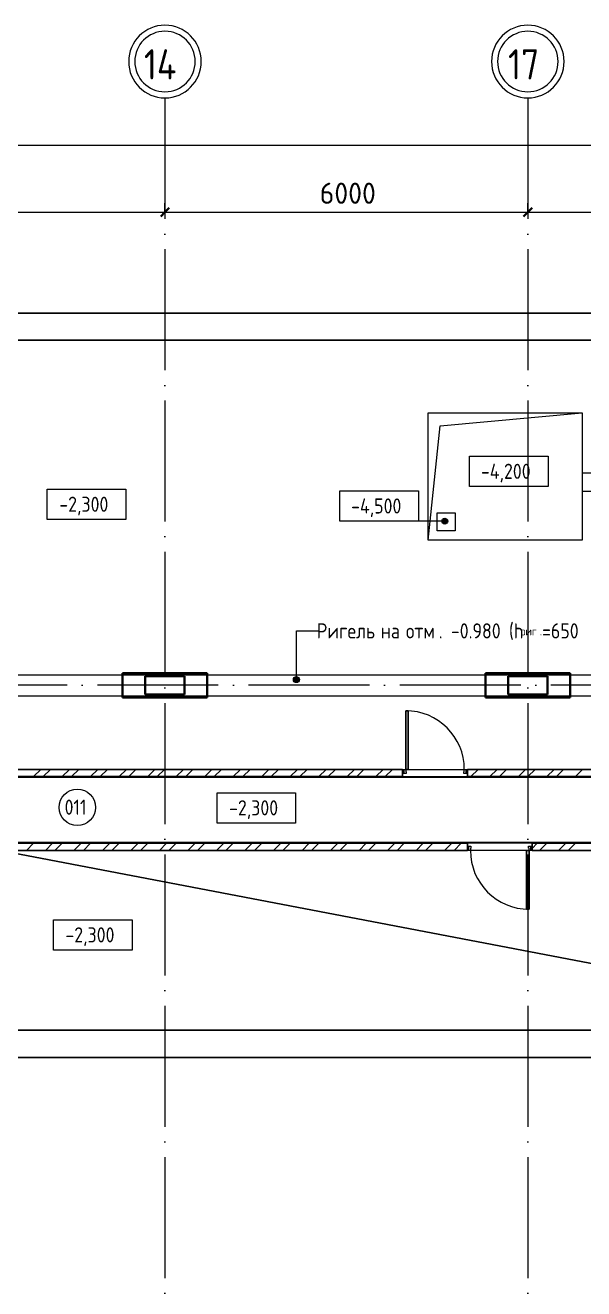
# Model space of a CAD drawing. Header units: millimetres. Extents: x -695119 to 412940, y -249585 to 622758.
# Drawn here: x -111769 to -102534, y -32210 to -11333 of the extents above; entities that cross this region are included whole.
import ezdxf

# ---------------------------------------------------------------- set-up
doc = ezdxf.new("R2010")
doc.units = ezdxf.units.MM
doc.linetypes.add('ADSK_Линия сетки', pattern=[25, 20, -2.5, 0, -2.5])
doc.linetypes.add('ADSK_Сверху', pattern=[450, 300, -150])
for name, color, linetype, lineweight in [('_Схема', 5, 'Continuous', 30), ('Аннотация', 252, 'Continuous', 18), ('Двери', 8, 'Continuous', 9), ('Линии', 7, 'Continuous', 9), ('Марки помещений', 8, 'Continuous', 20), ('Несущие колонны', 252, 'Continuous', 18), ('Оси', 252, 'Continuous', 9), ('Отметки', 252, 'Continuous', 9), ('Перекрытие', 252, 'Continuous', 18), ('Размеры', 7, 'Continuous', 9), ('Стены наружные', 252, 'Continuous', 18)]:
    doc.layers.add(name, color=color, linetype=linetype, lineweight=lineweight)
doc.styles.add('GOST Common', font='', dxfattribs={"width": 0.9, "height": 500})
doc.styles.add('GOST Common_1', font='', dxfattribs={"height": 250})
doc.styles.add('GOST Common_2', font='', dxfattribs={"width": 0.9, "height": 250})
doc.styles.add('GOST Common_3', font='', dxfattribs={"height": 3.5})
doc.styles.get('GOST Common').set_extended_font_data('GOST type B')
doc.styles.get('GOST Common_1').set_extended_font_data('GOST type B')
doc.styles.get('GOST Common_2').set_extended_font_data('GOST type B')
doc.styles.get('GOST Common_3').set_extended_font_data('GOST type B')

# ---------------------------------------------------------------- blocks, each defined once
blk = doc.blocks.new('подвал')
at = {"layer": 'Аннотация', "lineweight": 9, "true_color": 0x636466}
h = blk.add_hatch(color=251, dxfattribs=at)
edge = h.paths.add_edge_path()
edge.add_arc((-181935, -104470), 50, 0, 360)
at = {"layer": 'Отметки', "true_color": 0x636466}
h = blk.add_hatch(color=251, dxfattribs=at)
edge = h.paths.add_edge_path()
edge.add_arc((-179482, -101852), 50, 0, 360)
at = {"layer": 'Аннотация', "color": 251, "lineweight": 20, "true_color": 0x636466}
for p, q in [((-179071, -101279), (-179071, -100779)), ((-179071, -100779), (-177771, -100779)), ((-177771, -100779), (-177771, -101279)), ((-186055, -101825), (-186055, -101325)), ((-186055, -101325), (-184755, -101325)), ((-184755, -101325), (-184755, -101825)), ((-181219, -101852), (-181219, -101352)), ((-181219, -101352), (-179919, -101352)), ((-179919, -101352), (-179919, -101852)), ((-177771, -101279), (-179071, -101279)), ((-184755, -101825), (-186055, -101825)), ((-179919, -101852), (-181219, -101852)), ((-183248, -106841), (-183248, -106341)), ((-183248, -106341), (-181948, -106341)), ((-181948, -106341), (-181948, -106841)), ((-181948, -106841), (-183248, -106841)), ((-185954, -108940), (-185954, -108440)), ((-185954, -108440), (-184654, -108440)), ((-184654, -108440), (-184654, -108940)), ((-184654, -108940), (-185954, -108940))]:
    blk.add_line(p, q, dxfattribs=at)
at = {"layer": 'Аннотация', "color": 251, "lineweight": 9, "true_color": 0x636466}
for p, q in [((-181935, -103665), (-181577, -103665)), ((-181935, -104470), (-181935, -103665))]:
    blk.add_line(p, q, dxfattribs=at)
blk.add_circle((-181935, -104470), 50, dxfattribs=at)
at = {"layer": 'Двери', "color": 251, "lineweight": 30, "true_color": 0x636466}
for p, q in [((-180129, -104984), (-180089, -104984)), ((-180129, -105954), (-180129, -104984)), ((-180089, -104984), (-180089, -105954)), ((-180089, -105954), (-180129, -105954)), ((-178129, -108264), (-178129, -107294)), ((-178129, -107294), (-178089, -107294)), ((-178089, -107294), (-178089, -108264)), ((-178089, -108264), (-178129, -108264))]:
    blk.add_line(p, q, dxfattribs=at)
at = {"layer": 'Двери', "color": 251, "true_color": 0x636466}
for p, q in [((-180179, -105954), (-180159, -105954)), ((-180179, -106024), (-180179, -105954)), ((-180159, -106024), (-180179, -106024)), ((-180159, -105954), (-180129, -105954)), ((-180159, -106024), (-180159, -105954)), ((-180159, -105954), (-180159, -106024)), ((-180119, -106024), (-180159, -106024)), ((-180129, -105954), (-180129, -105994)), ((-180129, -105994), (-180119, -105994)), ((-180119, -105994), (-180119, -106024)), ((-179169, -105994), (-179159, -105994)), ((-179169, -106024), (-179169, -105994)), ((-179129, -106024), (-179169, -106024)), ((-179159, -105954), (-179129, -105954)), ((-179159, -105994), (-179159, -105954)), ((-179129, -105954), (-179129, -106024)), ((-179129, -105954), (-179109, -105954)), ((-179129, -106024), (-179129, -105954)), ((-179109, -106024), (-179129, -106024)), ((-179109, -105954), (-179109, -106024)), ((-179109, -107224), (-179089, -107224)), ((-179109, -107294), (-179109, -107224)), ((-179089, -107294), (-179109, -107294)), ((-179089, -107294), (-179089, -107224)), ((-179089, -107224), (-179049, -107224)), ((-179089, -107224), (-179089, -107294)), ((-179059, -107294), (-179089, -107294)), ((-179059, -107254), (-179059, -107294)), ((-179049, -107254), (-179059, -107254)), ((-179049, -107224), (-179049, -107254)), ((-178099, -107224), (-178059, -107224)), ((-178099, -107254), (-178099, -107224)), ((-178089, -107254), (-178099, -107254)), ((-178089, -107294), (-178089, -107254)), ((-178059, -107294), (-178089, -107294)), ((-178059, -107224), (-178059, -107294)), ((-178059, -107294), (-178059, -107224)), ((-178059, -107224), (-178039, -107224)), ((-178039, -107294), (-178059, -107294)), ((-178039, -107224), (-178039, -107294))]:
    blk.add_line(p, q, dxfattribs=at)
for centre, start, end in [((-180129, -105954), 0, 90), ((-178089, -107294), 180, 270)]:
    blk.add_arc(centre, 970, start, end, dxfattribs=at)
at = {"layer": 'Линии', "color": 251, "linetype": 'ADSK_Сверху', "ltscale": 100, "true_color": 0x636466}
for p, q in [((-167064, -101057), (-177209, -101057)), ((-177209, -101057), (-177209, -101357)), ((-177209, -101357), (-167064, -101357)), ((-189669, -104389), (-169204, -104389)), ((-189669, -104739), (-169204, -104739))]:
    blk.add_line(p, q, dxfattribs=at)
at = {"layer": 'Марки помещений', "color": 251, "true_color": 0x636466}
blk.add_circle((-185558, -106581), 300, dxfattribs=at)
at = {"layer": 'Несущие колонны', "color": 251, "lineweight": 40, "true_color": 0x636466}
for p, q in [((-184809, -104764), (-184809, -104364)), ((-184809, -104364), (-183409, -104364)), ((-183409, -104364), (-183409, -104764)), ((-178809, -104764), (-178809, -104364)), ((-178809, -104364), (-177409, -104364)), ((-177409, -104364), (-177409, -104764)), ((-184434, -104714), (-184434, -104414)), ((-184434, -104414), (-183784, -104414)), ((-183784, -104414), (-183784, -104714)), ((-178434, -104714), (-178434, -104414)), ((-178434, -104414), (-177784, -104414)), ((-177784, -104414), (-177784, -104714)), ((-183409, -104764), (-184809, -104764)), ((-183784, -104714), (-184434, -104714)), ((-177409, -104764), (-178809, -104764)), ((-177784, -104714), (-178434, -104714))]:
    blk.add_line(p, q, dxfattribs=at)
at = {"layer": 'Несущие колонны', "color": 251, "true_color": 0x636466}
for p, q in [((-184809, -104364), (-183409, -104364)), ((-184809, -104764), (-184809, -104364)), ((-183409, -104364), (-183409, -104764)), ((-178809, -104364), (-177409, -104364)), ((-178809, -104764), (-178809, -104364)), ((-177409, -104364), (-177409, -104764)), ((-184434, -104414), (-183784, -104414)), ((-184434, -104714), (-184434, -104414)), ((-183784, -104414), (-183784, -104714)), ((-178434, -104414), (-177784, -104414)), ((-178434, -104714), (-178434, -104414)), ((-177784, -104414), (-177784, -104714)), ((-183409, -104764), (-184809, -104764)), ((-183784, -104714), (-184434, -104714)), ((-177409, -104764), (-178809, -104764)), ((-177784, -104714), (-178434, -104714))]:
    blk.add_line(p, q, dxfattribs=at)
at = {"layer": 'Оси', "color": 251, "linetype": 'ADSK_Линия сетки', "ltscale": 100, "true_color": 0x636466}
for p, q in [((-184109, -94858), (-184109, -153294)), ((-178109, -94858), (-178109, -153294)), ((-163226, -98864), (-233370, -98864)), ((-163226, -104564), (-233370, -104564)), ((-163226, -110264), (-233370, -110264))]:
    blk.add_line(p, q, dxfattribs=at)
at = {"layer": 'Оси', "color": 251, "lineweight": 20, "true_color": 0x636466}
for centre, radius, start, end in [((-184109, -94258), 600, 0, 180), ((-178109, -94258), 600, 0, 180), ((-184109, -94258), 500, 0, 180), ((-178109, -94258), 500, 0, 180), ((-184109, -94258), 600, 180, 0), ((-184109, -94258), 500, 180, 0), ((-178109, -94258), 600, 180, 0), ((-178109, -94258), 500, 180, 0)]:
    blk.add_arc(centre, radius, start, end, dxfattribs=at)
at = {"layer": 'Отметки', "color": 251, "lineweight": 20, "true_color": 0x636466}
blk.add_line((-179482, -101852), (-180569, -101852), dxfattribs=at)
at = {"layer": 'Отметки', "color": 251, "true_color": 0x636466}
blk.add_circle((-179482, -101852), 50, dxfattribs=at)
at = {"layer": 'Перекрытие', "color": 251, "true_color": 0x636466}
for p, q in [((-179759, -100064), (-177209, -100064)), ((-179759, -102164), (-179759, -100064)), ((-179560, -100275), (-177209, -100064)), ((-177209, -100064), (-177209, -102164)), ((-179759, -102164), (-179560, -100275)), ((-179609, -101714), (-179309, -101714)), ((-179609, -102014), (-179609, -101714)), ((-179309, -101714), (-179309, -102014)), ((-179309, -102014), (-179609, -102014)), ((-177209, -102164), (-179759, -102164)), ((-180089, -105954), (-179159, -105954)), ((-178129, -107294), (-179059, -107294))]:
    blk.add_line(p, q, dxfattribs=at)
at = {"layer": 'Размеры', "color": 251, "lineweight": 20, "true_color": 0x636466}
for p, q in [((-220059, -95642), (-166159, -95642)), ((-184109, -96746), (-184109, -96596)), ((-184109, -96746), (-184109, -96596)), ((-178109, -96746), (-178109, -96596)), ((-178109, -96746), (-178109, -96596)), ((-190059, -96746), (-184109, -96746)), ((-184109, -96746), (-184109, -96796)), ((-184109, -96746), (-178109, -96746)), ((-184109, -96746), (-184109, -96796)), ((-178109, -96746), (-178109, -96796)), ((-178109, -96746), (-169009, -96746)), ((-178109, -96746), (-178109, -96796))]:
    blk.add_line(p, q, dxfattribs=at)
at = {"layer": 'Размеры', "color": 251, "lineweight": 40, "true_color": 0x636466}
for p, q in [((-184109, -96746), (-184180, -96817)), ((-184109, -96746), (-184180, -96817)), ((-184109, -96746), (-184038, -96675)), ((-184109, -96746), (-184038, -96675)), ((-178109, -96746), (-178180, -96817)), ((-178109, -96746), (-178180, -96817)), ((-178109, -96746), (-178038, -96675)), ((-178109, -96746), (-178038, -96675))]:
    blk.add_line(p, q, dxfattribs=at)
at = {"layer": 'Стены наружные', "color": 251, "lineweight": 30, "true_color": 0x636466}
for p, q in [((-165859, -98414), (-220359, -98414)), ((-189669, -98864), (-174319, -98864)), ((-180179, -105954), (-189669, -105954)), ((-180179, -106074), (-180179, -106024)), ((-174319, -105954), (-179109, -105954)), ((-179109, -106024), (-179109, -106074)), ((-189669, -106074), (-180179, -106074)), ((-179109, -106074), (-174319, -106074)), ((-179109, -107174), (-189669, -107174)), ((-189669, -107294), (-179109, -107294)), ((-179109, -107224), (-179109, -107174)), ((-175519, -107174), (-178039, -107174)), ((-178039, -107174), (-178039, -107224)), ((-178039, -107294), (-175639, -107294)), ((-173679, -110264), (-189669, -110264)), ((-173679, -110714), (-189609, -110714))]:
    blk.add_line(p, q, dxfattribs=at)
at = {"layer": 'Стены наружные', "color": 251, "linetype": 'Continuous', "lineweight": 9, "true_color": 0x636466}
for p, q in [((-186281, -106074), (-186161, -105954)), ((-186124, -106074), (-186004, -105954)), ((-185809, -106074), (-185689, -105954)), ((-185652, -106074), (-185532, -105954)), ((-185338, -106074), (-185218, -105954)), ((-185181, -106074), (-185061, -105954)), ((-184866, -106074), (-184746, -105954)), ((-184709, -106074), (-184589, -105954)), ((-184395, -106074), (-184275, -105954)), ((-184238, -106074), (-184118, -105954)), ((-183923, -106074), (-183803, -105954)), ((-183766, -106074), (-183646, -105954)), ((-183452, -106074), (-183332, -105954)), ((-183295, -106074), (-183175, -105954)), ((-182981, -106074), (-182861, -105954)), ((-182823, -106074), (-182703, -105954)), ((-182509, -106074), (-182389, -105954)), ((-182352, -106074), (-182232, -105954)), ((-182038, -106074), (-181918, -105954)), ((-181880, -106074), (-181760, -105954)), ((-181566, -106074), (-181446, -105954)), ((-181409, -106074), (-181289, -105954)), ((-181095, -106074), (-180975, -105954)), ((-180938, -106074), (-180818, -105954)), ((-180623, -106074), (-180503, -105954)), ((-180466, -106074), (-180346, -105954)), ((-179109, -105974), (-179089, -105954)), ((-179052, -106074), (-178932, -105954)), ((-178737, -106074), (-178617, -105954)), ((-178580, -106074), (-178460, -105954)), ((-178266, -106074), (-178146, -105954)), ((-178109, -106074), (-177989, -105954)), ((-177794, -106074), (-177674, -105954)), ((-177637, -106074), (-177517, -105954)), ((-177323, -106074), (-177203, -105954)), ((-186401, -107294), (-186281, -107174)), ((-186086, -107294), (-185966, -107174)), ((-185929, -107294), (-185809, -107174)), ((-185615, -107294), (-185495, -107174)), ((-185458, -107294), (-185338, -107174)), ((-185143, -107294), (-185023, -107174)), ((-184986, -107294), (-184866, -107174)), ((-184672, -107294), (-184552, -107174)), ((-184515, -107294), (-184395, -107174)), ((-184201, -107294), (-184081, -107174)), ((-184043, -107294), (-183923, -107174)), ((-183729, -107294), (-183609, -107174)), ((-183572, -107294), (-183452, -107174)), ((-183258, -107294), (-183138, -107174)), ((-183100, -107294), (-182980, -107174)), ((-182786, -107294), (-182666, -107174)), ((-182629, -107294), (-182509, -107174)), ((-182315, -107294), (-182195, -107174)), ((-182158, -107294), (-182038, -107174)), ((-181843, -107294), (-181723, -107174)), ((-181686, -107294), (-181566, -107174)), ((-181372, -107294), (-181252, -107174)), ((-181215, -107294), (-181095, -107174)), ((-180900, -107294), (-180780, -107174)), ((-180743, -107294), (-180623, -107174)), ((-180429, -107294), (-180309, -107174)), ((-180272, -107294), (-180152, -107174)), ((-179957, -107294), (-179837, -107174)), ((-179800, -107294), (-179680, -107174)), ((-179486, -107294), (-179366, -107174)), ((-179329, -107294), (-179209, -107174)), ((-178039, -107262), (-177952, -107174)), ((-177914, -107294), (-177794, -107174)), ((-177600, -107294), (-177480, -107174)), ((-177443, -107294), (-177323, -107174))]:
    blk.add_line(p, q, dxfattribs=at)
at = {"layer": 'Стены наружные', "color": 251, "true_color": 0x636466}
for p, q in [((-174334, -106089), (-189669, -106089)), ((-180179, -106074), (-179109, -106074)), ((-189669, -107159), (-175504, -107159)), ((-178039, -107174), (-179109, -107174))]:
    blk.add_line(p, q, dxfattribs=at)
at = {"layer": 'Аннотация', "color": 251, "true_color": 0x636466, "width": 0.9}
for s, height, style, p in [('Ригель', 250, 'GOST Common_2', (-181600, -103790)), ('. -0.980 (h', 250, 'GOST Common_2', (-179581, -103790)), ('=650', 250, 'GOST Common_2', (-177873, -103790)), ('на', 250, 'GOST Common_2', (-180540, -103790)), ('отм', 250, 'GOST Common_2', (-180123, -103790)), ('риг', 138.8, 'GOST Common_3', (-178232, -103741)), ('.', 139, 'GOST Common_3', (-177911, -103741))]:
    blk.add_text(s, height=height, dxfattribs=dict(at, style=style)).set_placement(p)
at = {"layer": 'Марки помещений', "color": 251, "true_color": 0x636466, "style": 'GOST Common_2', "width": 0.9}
blk.add_text('011', height=250, dxfattribs=at).set_placement((-185769, -106703))
at = {"layer": 'Оси', "color": 251, "true_color": 0x636466, "style": 'GOST Common', "width": 0.9}
for s, p in [('14', (-184457, -94554)), ('17', (-178436, -94554))]:
    blk.add_text(s, height=500, dxfattribs=at).set_placement(p)
at = {"layer": 'Отметки', "color": 251, "true_color": 0x636466, "style": 'GOST Common_2', "width": 0.9}
for s, p in [('-4,200', (-178884, -101153)), ('-2,300', (-185856, -101698)), ('-4,500', (-181031, -101726)), ('-2,300', (-183049, -106714)), ('-2,300', (-185755, -108813))]:
    blk.add_text(s, height=250, dxfattribs=at).set_placement(p)
at = {"layer": 'Размеры', "color": 251, "lineweight": 20, "true_color": 0x636466, "insert": (-181550, -96259), "char_height": 350, "width": 1059.58, "attachment_point": 1, "line_spacing_factor": 1.022761, "style": 'GOST Common_1'}
blk.add_mtext('6000', dxfattribs=at)

msp = doc.modelspace()

# ---------------------------------------------------------------- linework, layer by layer
at = {"layer": '_Схема', "color": 5}
msp.add_line((258216.67, -95568.6), (-161934.199, -15488.828), dxfattribs=at)

# ---------------------------------------------------------------- block references
msp.add_blockref('подвал', (74650.568, 82325.3))

doc.saveas('drawing.dxf')
